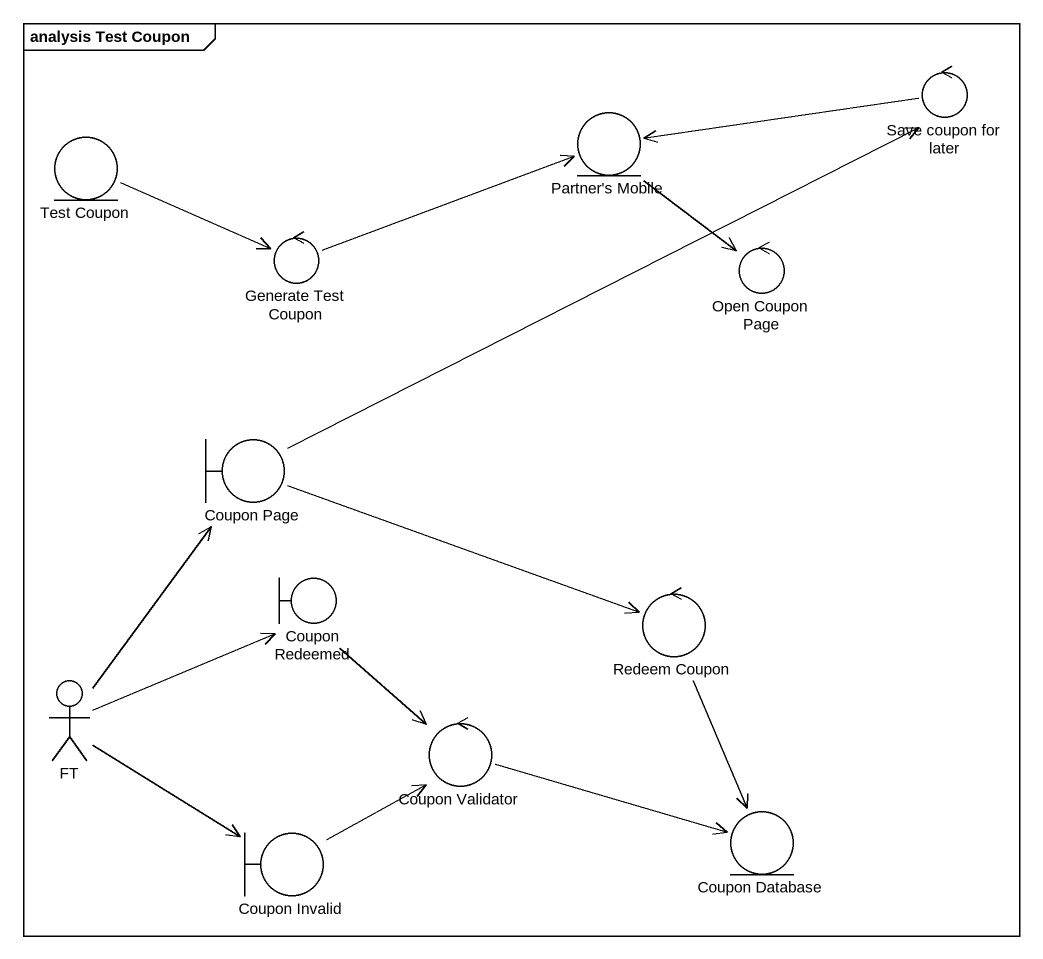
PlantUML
@startuml
mainframe analysis Test Coupon
entity "Partner's Mobile" as Partner_s_Mobile
control "Save coupon for later" as Save_coupon_for_later
entity "Test Coupon" as Test_Coupon
control "Generate Test Coupon" as Generate_Test_Coupon
control "Open Coupon Page" as Open_Coupon_Page
boundary "Coupon Page" as Coupon_Page
boundary "Coupon Redeemed" as Coupon_Redeemed
control "Redeem Coupon" as Redeem_Coupon
actor FT
control "Coupon Validator" as Coupon_Validator
boundary "Coupon Invalid" as Coupon_Invalid
entity "Coupon Database" as Coupon_Database
Partner_s_Mobile --> Open_Coupon_Page
Save_coupon_for_later -left-> Partner_s_Mobile
Test_Coupon -right-> Generate_Test_Coupon
Generate_Test_Coupon -right-> Partner_s_Mobile
Coupon_Page -right-> Save_coupon_for_later
Coupon_Page -right-> Redeem_Coupon
Coupon_Redeemed --> Coupon_Validator
Redeem_Coupon --> Coupon_Database
FT -up-> Coupon_Page
FT -right-> Coupon_Redeemed
FT -right-> Coupon_Invalid
Coupon_Validator -right-> Coupon_Database
Coupon_Invalid -up-> Coupon_Validator
@enduml
